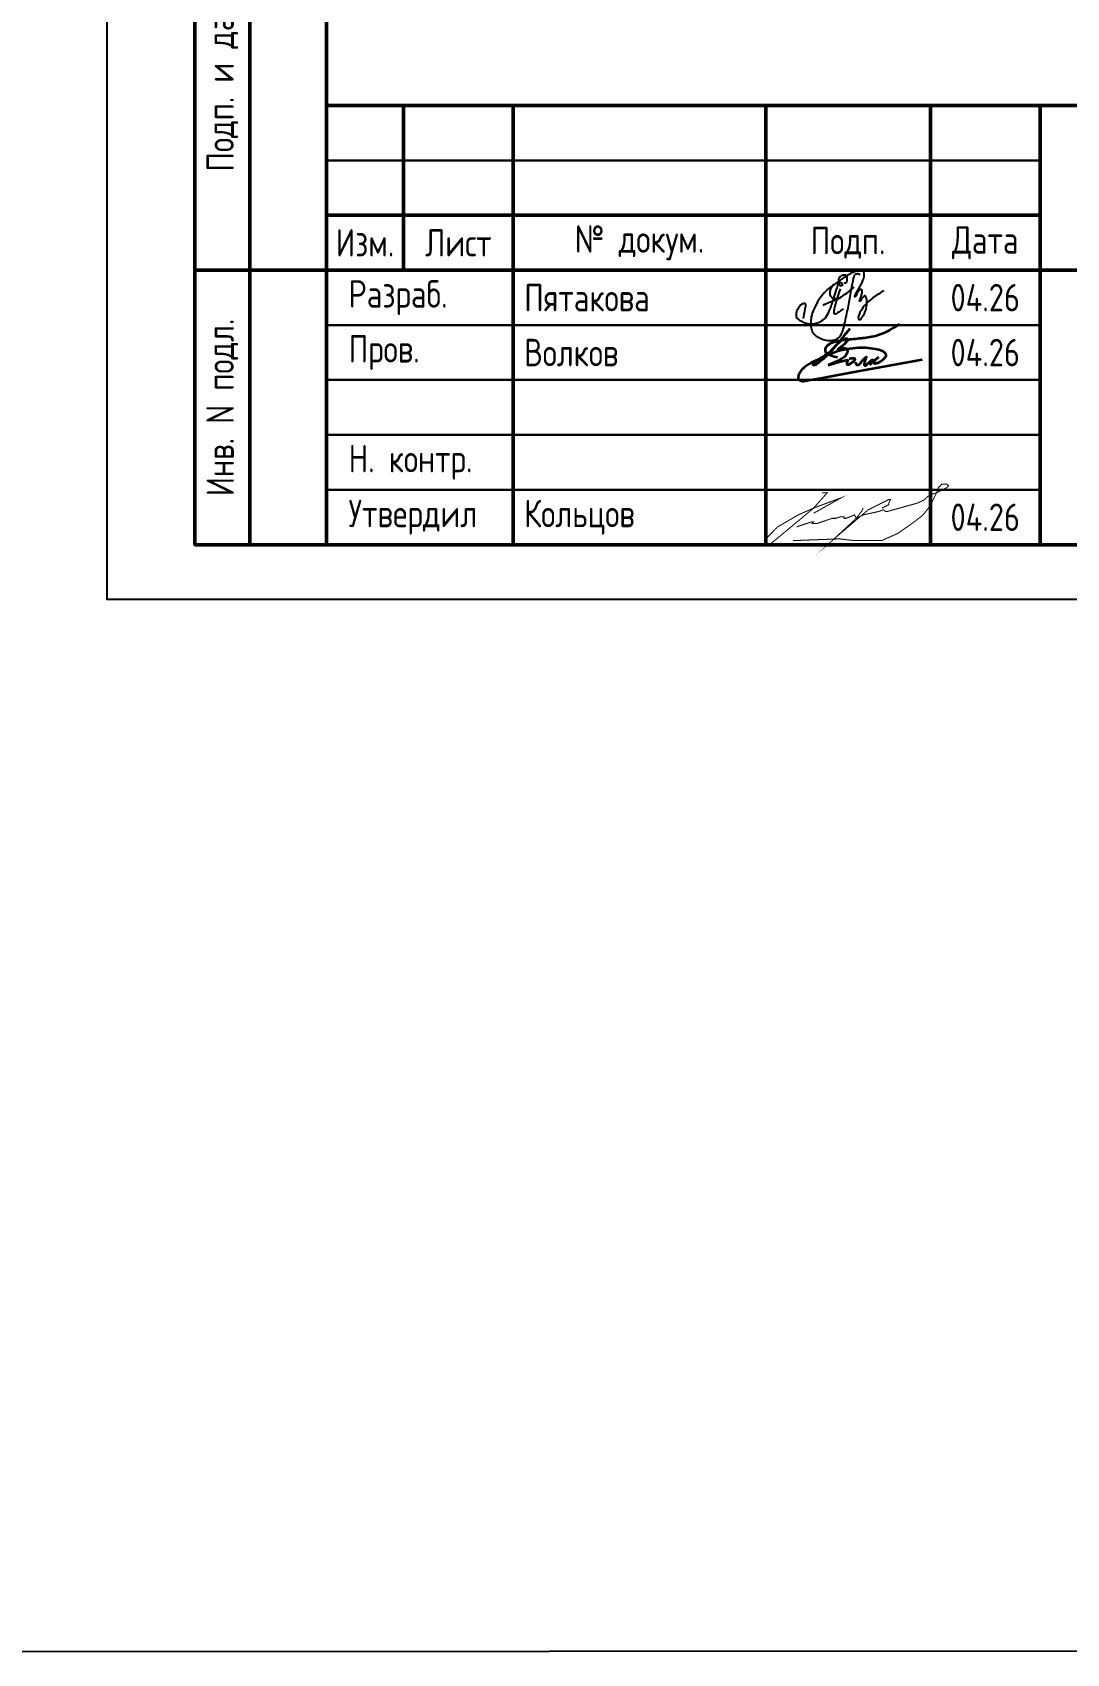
# Model space of a CAD drawing. Header units: millimetres. Extents: x -1315 to 7958, y -96 to 618.
# Drawn here: x -1056.6 to -962.4, y -96 to 51.7 of the extents above; entities that cross this region are included whole.
import ezdxf

# ---------------------------------------------------------------- set-up
doc = ezdxf.new("R2010")
doc.units = ezdxf.units.MM
doc.styles.add('Gost_type_A', font='GOST_A.TTF')

# ---------------------------------------------------------------- blocks, each defined once
blk = doc.blocks.new('Штамп левый нижний')
at = {"lineweight": 50}
for points in [[(-12, 145), (-7, 145), (-7, 110), (-12, 110)], [(-7, 145), (0, 145), (0, 110), (-7, 110)], [(-12, 110), (-7, 110), (-7, 85), (-12, 85)], [(-7, 110), (0, 110), (0, 85), (-7, 85)], [(-12, 85), (-7, 85), (-7, 60), (-12, 60)], [(-7, 85), (0, 85), (0, 60), (-7, 60)], [(-12, 60), (-7, 60), (-7, 25), (-12, 25)], [(-7, 60), (0, 60), (0, 25), (-7, 25)], [(-12, 25), (-7, 25), (-7, 0), (-12, 0)], [(-7, 25), (0, 25), (0, 0), (-7, 0)]]:
    blk.add_lwpolyline(points, close=True, dxfattribs=at)
at = {"char_height": 2.5, "attachment_point": 5, "rotation": 90, "style": 'Gost_type_A'}
for s, insert, width in [('Подп. и дата', (-9.5, 127.5), 35), ('Инв. № дубл.', (-9.5, 97.5), 25), ('Взам. инв. №', (-9.5, 72.5), 25), ('Подп. и дата', (-9.5, 42.5), 35), ('Инв. N подл.', (-9.5, 12.5), 25)]:
    blk.add_mtext(s, dxfattribs=dict(at, insert=insert, width=width))
blk = doc.blocks.new('Формат_А4')
blk.add_lwpolyline([(0, 297), (0, 0), (-210, 0), (-210, 297)], close=True)
at = {"lineweight": 50}
blk.add_lwpolyline([(-190, 292), (-5, 292), (-5, 5), (-190, 5)], close=True, dxfattribs=at)
blk = doc.blocks.new('Штамп большой нижний текстовый')
for points in [[(-185, 40), (-178, 40), (-178, 35), (-185, 35)], [(-178, 40), (-168, 40), (-168, 35), (-178, 35)], [(-168, 40), (-145, 40), (-145, 35), (-168, 35)], [(-145, 40), (-130, 40), (-130, 35), (-145, 35)], [(-130, 40), (-120, 40), (-120, 35), (-130, 35)], [(-185, 35), (-178, 35), (-178, 30), (-185, 30)], [(-178, 35), (-168, 35), (-168, 30), (-178, 30)], [(-168, 35), (-145, 35), (-145, 30), (-168, 30)], [(-145, 35), (-130, 35), (-130, 30), (-145, 30)], [(-130, 35), (-120, 35), (-120, 30), (-130, 30)], [(-185, 25), (-168, 25), (-168, 20), (-185, 20)], [(-168, 25), (-145, 25), (-145, 20), (-168, 20)], [(-145, 25), (-130, 25), (-130, 20), (-145, 20)], [(-130, 25), (-120, 25), (-120, 20), (-130, 20)], [(-185, 20), (-168, 20), (-168, 15), (-185, 15)], [(-168, 20), (-145, 20), (-145, 15), (-168, 15)], [(-145, 20), (-130, 20), (-130, 15), (-145, 15)], [(-130, 20), (-120, 20), (-120, 15), (-130, 15)], [(-185, 15), (-168, 15), (-168, 10), (-185, 10)], [(-168, 15), (-145, 15), (-145, 10), (-168, 10)], [(-145, 15), (-130, 15), (-130, 10), (-145, 10)], [(-130, 15), (-120, 15), (-120, 10), (-130, 10)], [(-185, 10), (-168, 10), (-168, 5), (-185, 5)], [(-168, 10), (-145, 10), (-145, 5), (-168, 5)], [(-145, 10), (-130, 10), (-130, 5), (-145, 5)], [(-130, 10), (-120, 10), (-120, 5), (-130, 5)], [(-185, 5), (-168, 5), (-168, 0), (-185, 0)], [(-168, 5), (-145, 5), (-145, 0), (-168, 0)], [(-145, 5), (-130, 5), (-130, 0), (-145, 0)], [(-130, 5), (-120, 5), (-120, 0), (-130, 0)]]:
    blk.add_lwpolyline(points, close=True)
at = {"lineweight": 50}
for points in [[(-185, 40), (-120, 40), (-120, 30), (-185, 30)], [(-178, 40), (-168, 40), (-168, 30), (-178, 30)], [(-145, 40), (-130, 40), (-130, 30), (-145, 30)], [(-120, 25), (0, 25), (0, 40), (-120, 40)], [(-185, 30), (-178, 30), (-178, 25), (-185, 25)], [(-178, 30), (-168, 30), (-168, 25), (-178, 25)], [(-168, 30), (-145, 30), (-145, 25), (-168, 25)], [(-145, 30), (-130, 30), (-130, 25), (-145, 25)], [(-130, 30), (-120, 30), (-120, 25), (-130, 25)], [(-185, 25), (-168, 25), (-168, 0), (-185, 0)], [(-168, 25), (-145, 25), (-145, 0), (-168, 0)], [(-145, 25), (-130, 25), (-130, 0), (-145, 0)], [(-130, 25), (-120, 25), (-120, 0), (-130, 0)], [(-120, 25), (-50, 25), (-50, 0), (-120, 0)]]:
    blk.add_lwpolyline(points, close=True, dxfattribs=at)
at = {"char_height": 2.5, "style": 'Gost_type_A'}
for s, insert, width, attachment_point in [('Изм.', (-181.5, 27.5), 7, 5), ('Лист', (-173, 27.5), 10, 5), ('№ докум.', (-156.5, 27.5), 23, 5), ('Подп.', (-137.5, 27.5), 15, 5), ('Дата', (-125, 27.5), 10, 5), ('\\pxl0.8;Разраб.', (-185, 22.5), 17, 4), ('\\pxl0.8;Пров.', (-185, 17.5), 17, 4), ('\\pxl0.8;Н. контр.', (-185, 7.5), 17, 4), ('\\pxl0.8;Утвердил', (-185, 2.5), 17, 4)]:
    blk.add_mtext(s, dxfattribs=dict(at, insert=insert, width=width, attachment_point=attachment_point))
blk = doc.blocks.new('Сотрудник 7_1')
at = {"lineweight": 35}
for points in [[(5.51, 4.62), (4.98, 3.97), (4.54, 3.43), (4.18, 3.01), (3.9, 2.68), (3.67, 2.43), (3.49, 2.24), (3.34, 2.09), (3.21, 1.97), (3.08, 1.86), (2.97, 1.76), (2.86, 1.67), (2.76, 1.6), (2.67, 1.53), (2.59, 1.47), (2.52, 1.42), (2.45, 1.38), (2.4, 1.35), (2.35, 1.33), (2.31, 1.31), (2.28, 1.3), (2.25, 1.3), (2.23, 1.3), (2.21, 1.31), (2.2, 1.31), (2.19, 1.33), (2.18, 1.34), (2.18, 1.36), (2.18, 1.38), (2.18, 1.4), (2.19, 1.42), (2.2, 1.45), (2.22, 1.48), (2.25, 1.51), (2.28, 1.55), (2.32, 1.59), (2.36, 1.63), (2.42, 1.67), (2.49, 1.72), (2.56, 1.78), (2.65, 1.84), (2.75, 1.9), (2.87, 1.97), (2.99, 2.04), (3.12, 2.12), (3.25, 2.21), (3.39, 2.3), (3.53, 2.41), (3.67, 2.52), (3.81, 2.64), (3.94, 2.77), (4.07, 2.9), (4.2, 3.03), (4.32, 3.15), (4.44, 3.27), (4.55, 3.37), (4.65, 3.46), (4.74, 3.54), (4.82, 3.6), (4.9, 3.64), (4.97, 3.68), (5.03, 3.7), (5.08, 3.72), (5.13, 3.73), (5.17, 3.73), (5.21, 3.73), (5.24, 3.73), (5.26, 3.73), (5.28, 3.72), (5.3, 3.71), (5.31, 3.7), (5.32, 3.68), (5.33, 3.66), (5.33, 3.64), (5.32, 3.61), (5.32, 3.58), (5.3, 3.54), (5.28, 3.5), (5.25, 3.46), (5.21, 3.41), (5.16, 3.36), (5.1, 3.3), (5.03, 3.23), (4.96, 3.17), (4.88, 3.1), (4.8, 3.04), (4.72, 2.98), (4.65, 2.92), (4.59, 2.87), (4.53, 2.83), (4.49, 2.8), (4.46, 2.77), (4.43, 2.76), (4.42, 2.75), (4.42, 2.74), (4.43, 2.75), (4.45, 2.75), (4.49, 2.76), (4.53, 2.78), (4.58, 2.8), (4.64, 2.82), (4.7, 2.84), (4.76, 2.85), (4.83, 2.86), (4.89, 2.87), (4.95, 2.88), (5.01, 2.87), (5.06, 2.87), (5.11, 2.85), (5.15, 2.84), (5.19, 2.81), (5.22, 2.78), (5.25, 2.75), (5.27, 2.72), (5.29, 2.68), (5.3, 2.63), (5.3, 2.59), (5.3, 2.54), (5.29, 2.49), (5.27, 2.44), (5.26, 2.38), (5.23, 2.33), (5.2, 2.28), (5.17, 2.22), (5.12, 2.17), (5.07, 2.11), (5, 2.05), (4.92, 1.99), (4.83, 1.93), (4.73, 1.86), (4.6, 1.79), (4.47, 1.72), (4.31, 1.65), (4.15, 1.57), (3.96, 1.49), (3.76, 1.41), (3.54, 1.32)], [(4.39, 2), (4.09, 2.07), (3.85, 2.15), (3.67, 2.21), (3.55, 2.27), (3.46, 2.33), (3.4, 2.39), (3.37, 2.44), (3.35, 2.5), (3.33, 2.55), (3.32, 2.61), (3.31, 2.66), (3.31, 2.72), (3.31, 2.77), (3.32, 2.83), (3.34, 2.89), (3.36, 2.94), (3.39, 2.99), (3.43, 3.05), (3.48, 3.1), (3.54, 3.15), (3.6, 3.2), (3.67, 3.24), (3.74, 3.29), (3.82, 3.33), (3.91, 3.37), (4.01, 3.4), (4.11, 3.44), (4.22, 3.47), (4.34, 3.5), (4.47, 3.53), (4.62, 3.56), (4.77, 3.58), (4.93, 3.61), (5.11, 3.63), (5.29, 3.65), (5.48, 3.67), (5.67, 3.69), (5.85, 3.71), (6.04, 3.72), (6.21, 3.74), (6.38, 3.76), (6.55, 3.77), (6.71, 3.79), (6.86, 3.81), (7.02, 3.83), (7.19, 3.86), (7.36, 3.89), (7.54, 3.92), (7.74, 3.96), (7.95, 4.01), (8.19, 4.09), (8.47, 4.19), (8.78, 4.33), (9.15, 4.51), (9.57, 4.74), (10.05, 5.03)], [(6.04, 1.58), (6.05, 1.53), (6.06, 1.49), (6.06, 1.46), (6.07, 1.43), (6.09, 1.4), (6.1, 1.38), (6.12, 1.36), (6.14, 1.35), (6.16, 1.33), (6.19, 1.33), (6.22, 1.33), (6.25, 1.33), (6.28, 1.33), (6.31, 1.34), (6.34, 1.36), (6.37, 1.38), (6.4, 1.4), (6.43, 1.43), (6.46, 1.46), (6.49, 1.5), (6.52, 1.53), (6.55, 1.57), (6.58, 1.62), (6.62, 1.66), (6.65, 1.71), (6.69, 1.75), (6.73, 1.8), (6.78, 1.84), (6.82, 1.88), (6.85, 1.92), (6.89, 1.95), (6.92, 1.98), (6.95, 2.01), (6.97, 2.03), (6.98, 2.05), (7, 2.06), (7, 2.06), (7.01, 2.06), (7.01, 2.05), (7, 2.03), (7, 2), (6.99, 1.96), (6.97, 1.93), (6.96, 1.88), (6.94, 1.83), (6.93, 1.79), (6.91, 1.74), (6.9, 1.69), (6.89, 1.64), (6.88, 1.6), (6.87, 1.56), (6.86, 1.53), (6.85, 1.49), (6.84, 1.46), (6.84, 1.43), (6.84, 1.41), (6.84, 1.38), (6.84, 1.36), (6.84, 1.35), (6.84, 1.33), (6.84, 1.32), (6.85, 1.31), (6.86, 1.3), (6.86, 1.29), (6.87, 1.29), (6.88, 1.28), (6.89, 1.28), (6.9, 1.27), (6.91, 1.27), (6.92, 1.27), (6.93, 1.28), (6.95, 1.28), (6.96, 1.29), (6.97, 1.29), (6.98, 1.3), (7, 1.32), (7.03, 1.34), (7.06, 1.37), (7.1, 1.41), (7.15, 1.45), (7.21, 1.5), (7.27, 1.56), (7.34, 1.62), (7.41, 1.68), (7.48, 1.73), (7.54, 1.77), (7.58, 1.79), (7.6, 1.79), (7.61, 1.77), (7.59, 1.72), (7.57, 1.67), (7.54, 1.61), (7.5, 1.54), (7.46, 1.48), (7.43, 1.43), (7.41, 1.4), (7.4, 1.38), (7.41, 1.38), (7.42, 1.4), (7.45, 1.43), (7.49, 1.48), (7.54, 1.53), (7.6, 1.59), (7.66, 1.66), (7.73, 1.72), (7.81, 1.79), (7.88, 1.85), (7.95, 1.9), (8.01, 1.95), (8.06, 1.99), (8.09, 2.01), (8.11, 2.02), (8.1, 2.02), (8.07, 1.99), (8.03, 1.96), (7.98, 1.91), (7.92, 1.86), (7.87, 1.81), (7.81, 1.76), (7.76, 1.71), (7.73, 1.67), (7.7, 1.64), (7.68, 1.61), (7.67, 1.58), (7.67, 1.56), (7.67, 1.54), (7.68, 1.53), (7.7, 1.51), (7.71, 1.5), (7.73, 1.49), (7.75, 1.48), (7.77, 1.48), (7.8, 1.47), (7.83, 1.47), (7.87, 1.48), (7.91, 1.48), (7.96, 1.5), (8.01, 1.51), (8.07, 1.53), (8.13, 1.55), (8.19, 1.58), (8.26, 1.62), (8.33, 1.66), (8.4, 1.71), (8.48, 1.76), (8.55, 1.82), (8.63, 1.89), (8.69, 1.95), (8.75, 2.02), (8.79, 2.1), (8.82, 2.17), (8.83, 2.24), (8.81, 2.31), (8.78, 2.37), (8.72, 2.44), (8.65, 2.5), (8.56, 2.56), (8.44, 2.61), (8.31, 2.66), (8.17, 2.71), (8, 2.75), (7.83, 2.78), (7.64, 2.81), (7.44, 2.84), (7.22, 2.86), (7, 2.88), (6.77, 2.88), (6.53, 2.89), (6.29, 2.88), (6.04, 2.87), (5.79, 2.84), (5.52, 2.81), (5.25, 2.77), (4.97, 2.71), (4.68, 2.64), (4.38, 2.55), (4.06, 2.44), (3.74, 2.32), (3.42, 2.2), (3.11, 2.06), (2.8, 1.92), (2.51, 1.78), (2.25, 1.65), (2.01, 1.52), (1.8, 1.4), (1.62, 1.29), (1.47, 1.18), (1.35, 1.09), (1.24, 0.99), (1.15, 0.91), (1.08, 0.82), (1.02, 0.74), (0.97, 0.65), (0.93, 0.57), (0.89, 0.49), (0.86, 0.41), (0.84, 0.34), (0.83, 0.27), (0.82, 0.21), (0.82, 0.15), (0.83, 0.11), (0.84, 0.07), (0.85, 0.04), (0.87, 0.01), (0.89, -0.01), (0.91, -0.03), (0.94, -0.05), (0.97, -0.07), (1, -0.08), (1.03, -0.1), (1.07, -0.11), (1.1, -0.12), (1.13, -0.13), (1.17, -0.14), (1.2, -0.15), (1.24, -0.15), (1.29, -0.15), (1.47, -0.12), (1.9, -0.04), (2.7, 0.1), (3.99, 0.34), (5.91, 0.69), (8.58, 1.18), (12.12, 1.82)], [(3.54, 1.32), (4.17, 1.5), (4.63, 1.63), (4.96, 1.71), (5.17, 1.76), (5.28, 1.77), (5.33, 1.76), (5.34, 1.73), (5.32, 1.7), (5.3, 1.66), (5.28, 1.62), (5.27, 1.58), (5.26, 1.55), (5.25, 1.51), (5.24, 1.48), (5.24, 1.45), (5.24, 1.42), (5.24, 1.4), (5.25, 1.39), (5.26, 1.37), (5.27, 1.36), (5.29, 1.36), (5.31, 1.36), (5.33, 1.36), (5.35, 1.36), (5.39, 1.37), (5.42, 1.38), (5.46, 1.4), (5.49, 1.41), (5.54, 1.43), (5.58, 1.45), (5.62, 1.48), (5.67, 1.51), (5.72, 1.54), (5.76, 1.57), (5.81, 1.61), (5.85, 1.64), (5.89, 1.68), (5.93, 1.72), (5.96, 1.75), (5.99, 1.78), (6, 1.81), (6.02, 1.83), (6.02, 1.86), (6.01, 1.87), (6, 1.89), (5.98, 1.9), (5.95, 1.91), (5.91, 1.92), (5.87, 1.92), (5.81, 1.92), (5.75, 1.92), (5.69, 1.92), (5.63, 1.91), (5.57, 1.9), (5.51, 1.89), (5.46, 1.88)]]:
    blk.add_lwpolyline(points, dxfattribs=at)

msp = doc.modelspace()

# ---------------------------------------------------------------- linework, layer by layer
msp.add_lwpolyline([(-1315, 612), (7958.16, 618), (7958.16, -90), (-1315, -96)], close=True)
at = {"const_width": 0.0934}
for points in [[(-987.01, 6.62), (-986.07, 6.93), (-985.6, 7.09), (-985.45, 7.09), (-985.6, 6.93), (-985.45, 6.93), (-985.14, 6.93), (-983.74, 7.4), (-983.43, 7.4), (-982.96, 7.55), (-982.65, 7.55), (-982.65, 7.4), (-982.49, 7.4), (-981.71, 7.71), (-981.56, 7.4), (-980.93, 7.71), (-979.53, 8.02), (-979.07, 8.18), (-978.91, 8.02), (-978.75, 8.02), (-975.95, 8.8), (-975.33, 9.11), (-975.02, 9.42), (-974.71, 9.58), (-974.24, 9.73), (-973.62, 10.04), (-973.3, 10.2), (-973.15, 10.35), (-973.3, 10.51), (-973.62, 10.51), (-973.77, 10.51), (-974.08, 10.2), (-974.24, 9.73), (-974.86, 8.49), (-975.48, 7.71), (-976.26, 7.09), (-977.82, 6), (-978.91, 5.53), (-979.22, 5.37), (-981.71, 5.37), (-983.11, 5.53), (-987.32, 5.37)], [(-984.67, 9.73), (-984.2, 9.73), (-985.45, 8.33), (-986.38, 7.55), (-988.33, 5.93), (-989.45, 5), (-989.81, 5), (-989.81, 5.22), (-989.65, 5.68), (-988.72, 6.62), (-986.85, 7.71), (-985.45, 8.33), (-982.96, 9.26), (-985.45, 7.86)], [(-980.93, 8.33), (-981.09, 8.02), (-981.56, 7.4), (-983.58, 5.53), (-980.47, 8.18), (-978.6, 9.11), (-978.44, 9.11), (-978.6, 8.8), (-978.6, 8.64), (-979.22, 8.33)]]:
    msp.add_lwpolyline(points, dxfattribs=at)
for points in [[(-986.37, 25.61), (-986.15, 26.72), (-986.15, 26.91), (-986.21, 27), (-986.39, 26.94), (-986.49, 26.94), (-986.66, 26.78), (-987, 26.35), (-987.05, 26.02), (-987.05, 25.72), (-986.95, 25.61), (-986.51, 25.32), (-986.12, 25.16), (-985.81, 25.1), (-985.35, 25.1), (-984.8, 25.31), (-984.34, 25.63), (-984, 26.23), (-983.58, 27.53), (-983.27, 28.55), (-983.21, 28.71), (-983.13, 28.85), (-983.04, 28.92), (-982.98, 28.92), (-982.86, 28.76), (-982.8, 28.65), (-982.9, 28.55), (-982.99, 28.55), (-983.09, 28.62), (-983.16, 28.89), (-983.16, 29.05), (-983.16, 29.24), (-983.05, 29.39), (-982.93, 29.49), (-982.74, 29.58), (-982.55, 29.58), (-982.43, 29.51), (-982.43, 29.38), (-982.43, 29.15), (-982.43, 28.89), (-982.51, 28.81), (-982.61, 28.81), (-982.67, 28.87)], [(-979.04, 28.11), (-979.44, 27.88), (-979.88, 27.62), (-980.44, 27.16), (-980.85, 26.77), (-981.2, 26.21), (-981.35, 25.88), (-981.39, 25.73), (-981.39, 25.6), (-981.35, 25.54), (-981.26, 25.5), (-981.16, 25.54), (-981.08, 25.61), (-980.79, 26.11), (-980.67, 26.35), (-980.67, 26.56), (-980.6, 26.85), (-980.6, 27.17), (-980.6, 27.43), (-980.69, 27.61), (-980.75, 27.66), (-980.83, 27.66), (-980.94, 27.55), (-981.05, 27.42), (-981.15, 27.25), (-981.22, 27.17), (-981.29, 27.17), (-981.19, 27.37), (-981.09, 27.69), (-981.01, 28), (-981.01, 28.19), (-981.11, 28.27), (-981.18, 28.27), (-981.27, 28.18), (-981.37, 28.1), (-981.47, 27.94), (-981.55, 27.77), (-981.62, 27.61), (-981.67, 27.54), (-981.73, 27.6), (-981.66, 27.76), (-981.06, 28.78), (-980.82, 29.35), (-980.82, 29.72), (-980.91, 29.96), (-981.08, 30.07), (-981.5, 29.96), (-981.96, 29.76), (-982.44, 29.5), (-983.39, 28.82), (-984.21, 28.28), (-984.72, 27.67), (-985.21, 26.93), (-985.62, 26.05), (-985.71, 25.44), (-985.71, 24.86), (-985.59, 24.41), (-985.34, 24.09), (-985.09, 23.91), (-984.71, 23.72), (-984.19, 23.59), (-983.53, 23.59), (-983.04, 23.91), (-982.76, 24.43), (-982.4, 26.13), (-982.14, 27.38), (-981.9, 28.93), (-981.71, 29.6), (-981.58, 29.7), (-981.38, 29.7), (-981.2, 29.61)], [(-984.59, 26.83), (-984.39, 26.95), (-983.93, 27.09), (-983.12, 27.43), (-982.71, 27.69), (-982.14, 28.13), (-981.86, 28.36), (-981.77, 28.5)], [(-983.03, 28.91), (-983.1, 28.97), (-983.35, 28.88), (-983.74, 28.54), (-983.98, 28.17), (-983.98, 27.74), (-983.86, 27.55), (-983.62, 27.43), (-983.23, 27.4)], [(-982.71, 26.45), (-983.17, 26.2), (-983.34, 26.06), (-983.44, 26), (-983.55, 26), (-983.59, 26.07), (-983.59, 26.28), (-983.45, 26.99), (-983, 28.3)]]:
    msp.add_open_spline(points, degree=3)

# ---------------------------------------------------------------- block references
for name, p in [('Формат_А4', (-839.81, 0)), ('Штамп левый нижний', (-1029.81, 5)), ('Штамп большой нижний текстовый', (-844.81, 5)), ('Сотрудник 7_1', (-987.67, 20.04))]:
    msp.add_blockref(name, p)

# ---------------------------------------------------------------- texts
at = {"char_height": 2.5, "style": 'Gost_type_A'}
for s, insert, width, attachment_point in [('Пятакова', (-1011.81, 27.5), 22, 4), ('04.26', (-969.81, 27.5), 10, 5), ('Волков', (-1011.81, 22.5), 22, 4), ('04.26', (-969.81, 22.5), 10, 5), ('Кольцов', (-1011.81, 7.5), 22, 4), ('04.26', (-969.81, 7.5), 10, 5)]:
    msp.add_mtext(s, dxfattribs=dict(at, insert=insert, width=width, attachment_point=attachment_point))

doc.saveas('drawing.dxf')
